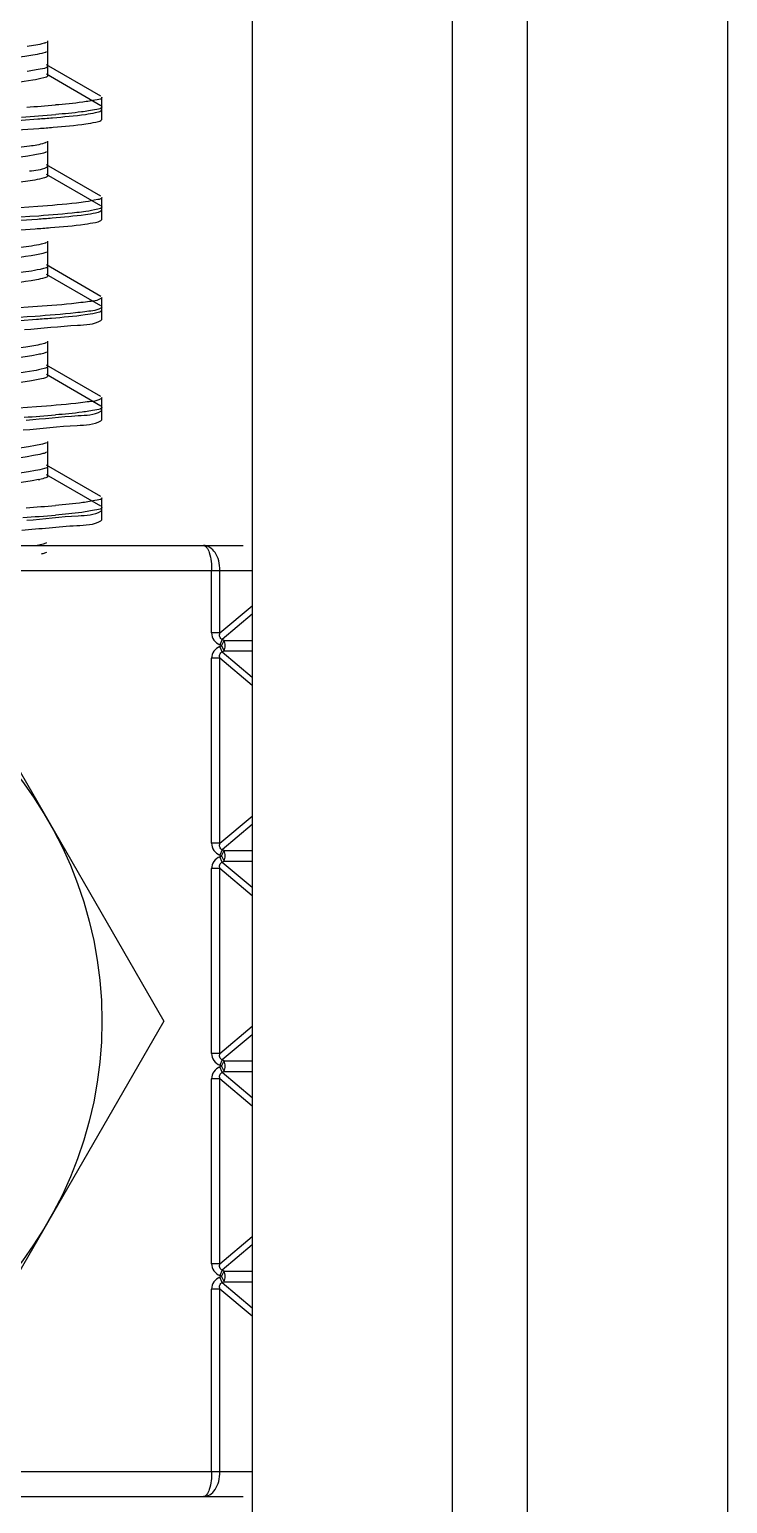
# Model space of a CAD drawing. Extents: x 54907 to 703237, y -798661 to -546661.
# Drawn here: x 370501.6 to 370680.9, y -578072.5 to -577693.9 of the extents above; entities that cross this region are included whole.
import ezdxf

# ---------------------------------------------------------------- set-up
doc = ezdxf.new("R2010")
doc.units = 0
doc.header["$LTSCALE"] = 1000
doc.header["$MEASUREMENT"] = 0

# ---------------------------------------------------------------- blocks, each defined once
blk = doc.blocks.new('gfhhrryyfd')
at = {"linetype": 'Continuous'}
for p, q in [((3693422.89, -1741005.43), (3693422.89, -1744418.97)), ((3693457.18, -1741005.43), (3693457.18, -1744418.97)), ((3693470.04, -1741005.43), (3693470.04, -1744418.97)), ((3693504.33, -1741005.43), (3693504.33, -1744418.97)), ((3693387.9, -1741230.2), (3693387.9, -1741225.92)), ((3693387.9, -1741231.84), (3693387.9, -1741227.56)), ((3693397.01, -1741235.37), (3693387.71, -1741229.99)), ((3693397.01, -1741237.02), (3693387.71, -1741231.63)), ((3693397.18, -1741237.71), (3693397.18, -1741235.56)), ((3693397.18, -1741237.71), (3693397.18, -1741235.56)), ((3693397.01, -1741237.89), (3693397.18, -1741237.71)), ((3693397.18, -1741239.35), (3693397.18, -1741237.2)), ((3693397.18, -1741239.35), (3693397.18, -1741237.2)), ((3693397.01, -1741239.53), (3693397.18, -1741239.35)), ((3693387.9, -1741247.35), (3693387.9, -1741243.06)), ((3693387.9, -1741248.99), (3693387.9, -1741244.7)), ((3693397.01, -1741252.52), (3693387.71, -1741247.13)), ((3693397.01, -1741254.16), (3693387.71, -1741248.77)), ((3693397.18, -1741254.85), (3693397.18, -1741252.71)), ((3693397.18, -1741254.85), (3693397.18, -1741252.71)), ((3693397.01, -1741255.04), (3693397.18, -1741254.85)), ((3693397.18, -1741256.49), (3693397.18, -1741254.35)), ((3693397.18, -1741256.49), (3693397.18, -1741254.35)), ((3693397.01, -1741256.68), (3693397.18, -1741256.49)), ((3693387.9, -1741264.49), (3693387.9, -1741260.21)), ((3693387.9, -1741266.14), (3693387.9, -1741261.85)), ((3693397.01, -1741269.66), (3693387.71, -1741264.28)), ((3693397.01, -1741271.31), (3693387.71, -1741265.92)), ((3693397.18, -1741272), (3693397.18, -1741269.85)), ((3693397.18, -1741272), (3693397.18, -1741269.85)), ((3693397.01, -1741272.18), (3693397.18, -1741272)), ((3693397.01, -1741273.82), (3693397.18, -1741273.64)), ((3693397.18, -1741273.64), (3693397.18, -1741271.49)), ((3693397.18, -1741273.64), (3693397.18, -1741271.49)), ((3693387.9, -1741281.64), (3693387.9, -1741277.35)), ((3693387.9, -1741283.28), (3693387.9, -1741278.99)), ((3693397.01, -1741286.81), (3693387.71, -1741281.42)), ((3693397.01, -1741288.45), (3693387.71, -1741283.06)), ((3693397.18, -1741289.14), (3693397.18, -1741287)), ((3693397.18, -1741289.14), (3693397.18, -1741287)), ((3693397.18, -1741290.78), (3693397.18, -1741288.64)), ((3693397.18, -1741290.78), (3693397.18, -1741288.64)), ((3693397.01, -1741289.33), (3693397.18, -1741289.14)), ((3693397.01, -1741290.97), (3693397.18, -1741290.78)), ((3693387.9, -1741298.79), (3693387.9, -1741294.5)), ((3693387.9, -1741300.43), (3693387.9, -1741296.14)), ((3693397.01, -1741303.96), (3693387.71, -1741298.57)), ((3693397.01, -1741305.6), (3693387.71, -1741300.21)), ((3693397.01, -1741306.47), (3693397.18, -1741306.29)), ((3693397.18, -1741306.29), (3693397.18, -1741304.14)), ((3693397.18, -1741306.29), (3693397.18, -1741304.14)), ((3693397.18, -1741307.93), (3693397.18, -1741305.78)), ((3693397.18, -1741307.93), (3693397.18, -1741305.78)), ((3693397.01, -1741308.11), (3693397.18, -1741307.93)), ((3693235.8, -1741312.33), (3693421.39, -1741312.33)), ((3693234.3, -1741316.62), (3693422.89, -1741316.62)), ((3693415.97, -1741327.31), (3693415.97, -1741316.62)), ((3693417.4, -1741327.31), (3693417.4, -1741316.62)), ((3693417.4, -1741327.31), (3693422.89, -1741322.64)), ((3693422.89, -1741324.1), (3693417.8, -1741328.42)), ((3693368.19, -1741325.19), (3693407.78, -1741393.77)), ((3693417.4, -1741327.31), (3693415.97, -1741327.31)), ((3693417.8, -1741328.42), (3693417.37, -1741329.33)), ((3693417.67, -1741329.48), (3693418.1, -1741328.57)), ((3693418.1, -1741328.57), (3693417.8, -1741328.42)), ((3693418.1, -1741328.57), (3693422.89, -1741328.57)), ((3693417.4, -1741331.64), (3693415.97, -1741331.64)), ((3693415.97, -1741363.31), (3693415.97, -1741331.64)), ((3693417.67, -1741329.48), (3693417.37, -1741329.33)), ((3693417.37, -1741329.62), (3693417.67, -1741329.48)), ((3693417.8, -1741330.53), (3693417.37, -1741329.62)), ((3693417.4, -1741363.31), (3693417.4, -1741331.64)), ((3693422.89, -1741336.31), (3693417.4, -1741331.64)), ((3693417.67, -1741329.48), (3693418.1, -1741330.38)), ((3693417.8, -1741330.53), (3693418.1, -1741330.38)), ((3693417.8, -1741330.53), (3693422.89, -1741334.86)), ((3693418.1, -1741330.38), (3693422.89, -1741330.39)), ((3693417.4, -1741363.31), (3693422.89, -1741358.65)), ((3693422.89, -1741360.1), (3693417.8, -1741364.43)), ((3693417.4, -1741363.31), (3693415.97, -1741363.31)), ((3693417.8, -1741364.43), (3693417.37, -1741365.34)), ((3693417.67, -1741365.48), (3693418.1, -1741364.57)), ((3693418.1, -1741364.57), (3693417.8, -1741364.43)), ((3693418.1, -1741364.57), (3693422.89, -1741364.57)), ((3693417.67, -1741365.48), (3693417.37, -1741365.34)), ((3693417.37, -1741365.62), (3693417.67, -1741365.48)), ((3693417.8, -1741366.53), (3693417.37, -1741365.62)), ((3693417.67, -1741365.48), (3693418.1, -1741366.39)), ((3693417.8, -1741366.53), (3693418.1, -1741366.39)), ((3693417.8, -1741366.53), (3693422.89, -1741370.86)), ((3693418.1, -1741366.39), (3693422.89, -1741366.39)), ((3693417.4, -1741367.65), (3693415.97, -1741367.65)), ((3693415.97, -1741399.32), (3693415.97, -1741367.65)), ((3693417.4, -1741399.32), (3693417.4, -1741367.65)), ((3693422.89, -1741372.31), (3693417.4, -1741367.65)), ((3693407.78, -1741393.77), (3693368.19, -1741462.35)), ((3693417.4, -1741399.32), (3693422.89, -1741394.65)), ((3693422.89, -1741396.11), (3693417.8, -1741400.43)), ((3693417.4, -1741399.32), (3693415.97, -1741399.32)), ((3693417.8, -1741400.43), (3693417.37, -1741401.34)), ((3693417.67, -1741401.49), (3693417.37, -1741401.34)), ((3693417.37, -1741401.63), (3693417.67, -1741401.49)), ((3693417.8, -1741402.54), (3693417.37, -1741401.63)), ((3693417.67, -1741401.49), (3693418.1, -1741400.58)), ((3693417.67, -1741401.49), (3693418.1, -1741402.39)), ((3693418.1, -1741400.58), (3693417.8, -1741400.43)), ((3693417.8, -1741402.54), (3693418.1, -1741402.39)), ((3693418.1, -1741400.58), (3693422.89, -1741400.58)), ((3693418.1, -1741402.39), (3693422.89, -1741402.4)), ((3693417.4, -1741403.65), (3693415.97, -1741403.65)), ((3693415.97, -1741435.32), (3693415.97, -1741403.65)), ((3693417.4, -1741435.32), (3693417.4, -1741403.65)), ((3693422.89, -1741408.32), (3693417.4, -1741403.65)), ((3693417.8, -1741402.54), (3693422.89, -1741406.87)), ((3693417.4, -1741435.32), (3693422.89, -1741430.66)), ((3693422.89, -1741432.11), (3693417.8, -1741436.44)), ((3693417.4, -1741435.32), (3693415.97, -1741435.32)), ((3693417.8, -1741436.44), (3693417.37, -1741437.35)), ((3693417.67, -1741437.49), (3693417.37, -1741437.35)), ((3693417.37, -1741437.63), (3693417.67, -1741437.49)), ((3693417.8, -1741438.54), (3693417.37, -1741437.63)), ((3693417.67, -1741437.49), (3693418.1, -1741436.58)), ((3693417.67, -1741437.49), (3693418.1, -1741438.4)), ((3693418.1, -1741436.58), (3693417.8, -1741436.44)), ((3693418.1, -1741436.58), (3693422.89, -1741436.58)), ((3693417.4, -1741439.66), (3693415.97, -1741439.66)), ((3693415.97, -1741470.92), (3693415.97, -1741439.66)), ((3693417.4, -1741470.92), (3693417.4, -1741439.66)), ((3693422.89, -1741444.32), (3693417.4, -1741439.66)), ((3693417.8, -1741438.54), (3693418.1, -1741438.4)), ((3693417.8, -1741438.54), (3693422.89, -1741442.87)), ((3693418.1, -1741438.4), (3693422.89, -1741438.4)), ((3693234.3, -1741470.92), (3693422.89, -1741470.92)), ((3693235.8, -1741475.21), (3693421.39, -1741475.21))]:
    blk.add_line(p, q, dxfattribs=at)
blk.add_circle((3693328.59, -1741393.77), 68.58, dxfattribs=at)
for centre, radius, start, end in [((3693364.61, -1740944.14), 293.78, 273.8422, 274.8038), ((3693363.45, -1740931.2), 308.41, 273.7137, 274.7998), ((3693364.05, -1740990.21), 300.81, 273.7805, 274.8013), ((3693383.38, -1741286.42), 14.93, 281.4024, 282.1895), ((3693364.53, -1741011.77), 294.74, 273.8319, 274.8049), ((3693363.75, -1741003.53), 304.65, 273.7466, 274.8005)]:
    blk.add_arc(centre, radius, start, end, dxfattribs=at)
for points, knots in [([(3693387.71, -1741226.13), (3693387.57, -1741226.22), (3693386.48, -1741226.59), (3693385.35, -1741226.73), (3693384.38, -1741226.86)], [0, 0, 0, 0, 0.140996, 1, 1, 1, 1]), ([(3693387.71, -1741227.78), (3693387.45, -1741227.93), (3693386.64, -1741228.13), (3693385.85, -1741228.28), (3693385.34, -1741228.36)], [0, 0, 0, 0, 0.36678, 1, 1, 1, 1]), ([(3693385.34, -1741228.36), (3693378.06, -1741229.52), (3693358.57, -1741230.3), (3693327.3, -1741231.87), (3693296.59, -1741233.59), (3693277.78, -1741234.19), (3693271.06, -1741235.46)], [0, 0, 0, 0, 0.192978, 0.509549, 0.82079, 1, 1, 1, 1]), ([(3693387.9, -1741230.2), (3693387.9, -1741230.54), (3693386.15, -1741230.79), (3693385.26, -1741231.03), (3693384.38, -1741231.15)], [0, 0, 0, 0, 0.273505, 1, 1, 1, 1]), ([(3693385.34, -1741232.65), (3693377.6, -1741233.88), (3693356.95, -1741234.64), (3693329.94, -1741236.08), (3693305.18, -1741237.24), (3693289.14, -1741238), (3693277.73, -1741239.04), (3693271.65, -1741239.4), (3693269.78, -1741240.07)], [0, 0, 0, 0, 0.202975, 0.533469, 0.701272, 0.84507, 0.948501, 1, 1, 1, 1]), ([(3693387.89, -1741231.84), (3693387.89, -1741232.1), (3693386.67, -1741232.38), (3693385.98, -1741232.55), (3693385.34, -1741232.65)], [0, 0, 0, 0, 0.279898, 1, 1, 1, 1]), ([(3693397.18, -1741235.56), (3693397.18, -1741235.87), (3693395.54, -1741236.08), (3693394.71, -1741236.3), (3693393.89, -1741236.41)], [0, 0, 0, 0, 0.271617, 1, 1, 1, 1]), ([(3693397.18, -1741237.2), (3693397.18, -1741237.53), (3693395.43, -1741237.73), (3693394.55, -1741237.97), (3693393.67, -1741238.08)], [0, 0, 0, 0, 0.270628, 1, 1, 1, 1]), ([(3693394.38, -1741238.49), (3693394.95, -1741238.41), (3693395.83, -1741238.25), (3693396.73, -1741238.05), (3693397.01, -1741237.89)], [0, 0, 0, 0, 0.643357, 1, 1, 1, 1]), ([(3693270.91, -1741244.72), (3693279.17, -1741244.11), (3693317.6, -1741242.24), (3693356.1, -1741241.48), (3693386.22, -1741239.27)], [0, 0, 0, 0, 0.215159, 1, 1, 1, 1]), ([(3693271.22, -1741246.34), (3693279.52, -1741245.73), (3693317.9, -1741243.87), (3693356.34, -1741243.12), (3693386.37, -1741240.9)], [0, 0, 0, 0, 0.216534, 1, 1, 1, 1]), ([(3693386.22, -1741239.27), (3693387.06, -1741239.21), (3693389.78, -1741238.99), (3693392.5, -1741238.75), (3693394.38, -1741238.49)], [0, 0, 0, 0, 0.307399, 1, 1, 1, 1]), ([(3693386.37, -1741240.9), (3693387.19, -1741240.84), (3693389.88, -1741240.63), (3693392.57, -1741240.38), (3693394.42, -1741240.12)], [0, 0, 0, 0, 0.307538, 1, 1, 1, 1]), ([(3693394.42, -1741240.12), (3693394.98, -1741240.04), (3693395.85, -1741239.89), (3693396.74, -1741239.69), (3693397.01, -1741239.53)], [0, 0, 0, 0, 0.642712, 1, 1, 1, 1]), ([(3693387.71, -1741243.28), (3693387.58, -1741243.35), (3693386.63, -1741243.7), (3693385.62, -1741243.83), (3693384.77, -1741243.95)], [0, 0, 0, 0, 0.144669, 1, 1, 1, 1]), ([(3693384.77, -1741243.95), (3693377.47, -1741245), (3693352.17, -1741246.09), (3693314.59, -1741248.44), (3693284.07, -1741248.85), (3693271.75, -1741250.85)], [0, 0, 0, 0, 0.19541, 0.669181, 1, 1, 1, 1]), ([(3693385.67, -1741245.45), (3693379.25, -1741246.54), (3693361.69, -1741247.27), (3693332.68, -1741248.86), (3693302.17, -1741250.24), (3693282.65, -1741251.23), (3693274.72, -1741252.1)], [0, 0, 0, 0, 0.175715, 0.472791, 0.784833, 1, 1, 1, 1]), ([(3693387.71, -1741244.92), (3693387.48, -1741245.05), (3693386.79, -1741245.24), (3693386.11, -1741245.38), (3693385.67, -1741245.45)], [0, 0, 0, 0, 0.372977, 1, 1, 1, 1]), ([(3693387.89, -1741247.35), (3693387.89, -1741247.45), (3693386.8, -1741248.17), (3693385.76, -1741248.1), (3693384.77, -1741248.24)], [0, 0, 0, 0, 0.09033, 1, 1, 1, 1]), ([(3693385.67, -1741249.74), (3693379.25, -1741250.83), (3693361.69, -1741251.56), (3693332.68, -1741253.14), (3693302.17, -1741254.53), (3693282.65, -1741255.51), (3693274.72, -1741256.39)], [0, 0, 0, 0, 0.175715, 0.472791, 0.784833, 1, 1, 1, 1]), ([(3693387.89, -1741248.99), (3693387.89, -1741249.21), (3693386.85, -1741249.5), (3693386.23, -1741249.64), (3693385.67, -1741249.74)], [0, 0, 0, 0, 0.283217, 1, 1, 1, 1]), ([(3693394.38, -1741253.49), (3693393.86, -1741253.56), (3693391.15, -1741253.89), (3693388.42, -1741254.11), (3693386.22, -1741254.27)], [0, 0, 0, 0, 0.191413, 1, 1, 1, 1]), ([(3693397.18, -1741252.71), (3693397.18, -1741252.98), (3693395.8, -1741253.2), (3693395.08, -1741253.39), (3693394.38, -1741253.49)], [0, 0, 0, 0, 0.274367, 1, 1, 1, 1]), ([(3693386.22, -1741254.27), (3693377.95, -1741254.88), (3693339.51, -1741256.75), (3693301.02, -1741257.51), (3693270.91, -1741259.72)], [0, 0, 0, 0, 0.215488, 1, 1, 1, 1]), ([(3693386.37, -1741255.9), (3693378.15, -1741256.51), (3693339.76, -1741258.38), (3693301.32, -1741259.15), (3693271.22, -1741261.34)], [0, 0, 0, 0, 0.214435, 1, 1, 1, 1]), ([(3693386.12, -1741256.42), (3693386.97, -1741256.36), (3693389.71, -1741256.15), (3693392.46, -1741255.9), (3693394.35, -1741255.64)], [0, 0, 0, 0, 0.307305, 1, 1, 1, 1]), ([(3693394.42, -1741255.12), (3693393.91, -1741255.2), (3693391.23, -1741255.53), (3693388.54, -1741255.74), (3693386.37, -1741255.9)], [0, 0, 0, 0, 0.191295, 1, 1, 1, 1]), ([(3693394.35, -1741255.64), (3693394.93, -1741255.56), (3693395.82, -1741255.4), (3693396.73, -1741255.2), (3693397.01, -1741255.04)], [0, 0, 0, 0, 0.643774, 1, 1, 1, 1]), ([(3693397.18, -1741254.35), (3693397.18, -1741254.61), (3693395.82, -1741254.84), (3693395.11, -1741255.03), (3693394.42, -1741255.12)], [0, 0, 0, 0, 0.27466, 1, 1, 1, 1]), ([(3693270.87, -1741261.87), (3693279.12, -1741261.26), (3693317.53, -1741259.38), (3693356.01, -1741258.62), (3693386.12, -1741256.42)], [0, 0, 0, 0, 0.214872, 1, 1, 1, 1]), ([(3693280.78, -1741262.88), (3693289.25, -1741262.41), (3693324.24, -1741260.82), (3693359.28, -1741259.99), (3693385.74, -1741258.09)], [0, 0, 0, 0, 0.242393, 1, 1, 1, 1]), ([(3693385.74, -1741258.09), (3693386.62, -1741258.03), (3693389.46, -1741257.81), (3693392.3, -1741257.56), (3693394.26, -1741257.29)], [0, 0, 0, 0, 0.307317, 1, 1, 1, 1]), ([(3693394.26, -1741257.29), (3693394.86, -1741257.21), (3693395.78, -1741257.05), (3693396.72, -1741256.85), (3693397.01, -1741256.68)], [0, 0, 0, 0, 0.645021, 1, 1, 1, 1]), ([(3693385.14, -1741261.04), (3693377.83, -1741262.16), (3693358.39, -1741262.98), (3693327.25, -1741264.52), (3693296.67, -1741266.21), (3693277.94, -1741266.85), (3693271.2, -1741268.09)], [0, 0, 0, 0, 0.194375, 0.509802, 0.819766, 1, 1, 1, 1]), ([(3693387.71, -1741260.43), (3693387.43, -1741260.59), (3693386.55, -1741260.8), (3693385.69, -1741260.96), (3693385.14, -1741261.04)], [0, 0, 0, 0, 0.363608, 1, 1, 1, 1]), ([(3693385.98, -1741262.54), (3693381.01, -1741263.45), (3693367.13, -1741264.14), (3693334.26, -1741266.06), (3693306.33, -1741267.02), (3693287.25, -1741268.24)], [0, 0, 0, 0, 0.153234, 0.420019, 1, 1, 1, 1]), ([(3693387.71, -1741262.07), (3693387.51, -1741262.18), (3693386.93, -1741262.35), (3693386.35, -1741262.48), (3693385.98, -1741262.54)], [0, 0, 0, 0, 0.37991, 1, 1, 1, 1]), ([(3693385.14, -1741265.33), (3693377.29, -1741266.53), (3693356.53, -1741267.33), (3693329.42, -1741268.74), (3693304.71, -1741269.92), (3693288.78, -1741270.66), (3693277.52, -1741271.73), (3693271.53, -1741272.05), (3693269.73, -1741272.74)], [0, 0, 0, 0, 0.205905, 0.537229, 0.704613, 0.847545, 0.949803, 1, 1, 1, 1]), ([(3693387.89, -1741264.49), (3693387.89, -1741264.76), (3693386.56, -1741265.04), (3693385.83, -1741265.22), (3693385.14, -1741265.33)], [0, 0, 0, 0, 0.278286, 1, 1, 1, 1]), ([(3693387.89, -1741266.14), (3693387.89, -1741266.33), (3693387.01, -1741266.62), (3693386.47, -1741266.74), (3693385.98, -1741266.83)], [0, 0, 0, 0, 0.287204, 1, 1, 1, 1]), ([(3693385.98, -1741266.83), (3693381.01, -1741267.74), (3693367.13, -1741268.42), (3693334.26, -1741270.35), (3693306.33, -1741271.3), (3693287.25, -1741272.53)], [0, 0, 0, 0, 0.153234, 0.420019, 1, 1, 1, 1]), ([(3693394.35, -1741270.64), (3693393.82, -1741270.71), (3693391.09, -1741271.04), (3693388.34, -1741271.26), (3693386.12, -1741271.42)], [0, 0, 0, 0, 0.19149, 1, 1, 1, 1]), ([(3693397.18, -1741269.85), (3693397.18, -1741269.94), (3693396.17, -1741270.58), (3693395.24, -1741270.51), (3693394.35, -1741270.64)], [0, 0, 0, 0, 0.089033, 1, 1, 1, 1]), ([(3693270.83, -1741279.01), (3693279.05, -1741278.41), (3693317.43, -1741276.53), (3693355.87, -1741275.76), (3693385.98, -1741273.58)], [0, 0, 0, 0, 0.214475, 1, 1, 1, 1]), ([(3693386.12, -1741271.42), (3693377.84, -1741272.03), (3693339.42, -1741273.9), (3693300.95, -1741274.65), (3693270.87, -1741276.87)], [0, 0, 0, 0, 0.215892, 1, 1, 1, 1]), ([(3693385.74, -1741273.09), (3693378.57, -1741273.61), (3693343.58, -1741275.34), (3693308.57, -1741276.34), (3693280.78, -1741277.88)], [0, 0, 0, 0, 0.205332, 1, 1, 1, 1]), ([(3693394.26, -1741272.29), (3693393.72, -1741272.37), (3693390.89, -1741272.71), (3693388.04, -1741272.93), (3693385.74, -1741273.09)], [0, 0, 0, 0, 0.191433, 1, 1, 1, 1]), ([(3693385.98, -1741273.58), (3693386.84, -1741273.51), (3693389.62, -1741273.3), (3693392.4, -1741273.05), (3693394.31, -1741272.79)], [0, 0, 0, 0, 0.307276, 1, 1, 1, 1]), ([(3693397.18, -1741271.49), (3693397.18, -1741271.58), (3693396.13, -1741272.23), (3693395.18, -1741272.16), (3693394.26, -1741272.29)], [0, 0, 0, 0, 0.088431, 1, 1, 1, 1]), ([(3693394.31, -1741272.79), (3693394.9, -1741272.7), (3693395.8, -1741272.55), (3693396.73, -1741272.35), (3693397.01, -1741272.18)], [0, 0, 0, 0, 0.644275, 1, 1, 1, 1]), ([(3693383.89, -1741275.36), (3693386.93, -1741275.16), (3693391.19, -1741274.57), (3693395.83, -1741274.5), (3693397.01, -1741273.82)], [0, 0, 0, 0, 0.690751, 1, 1, 1, 1]), ([(3693385.49, -1741278.13), (3693378.25, -1741279.31), (3693358.73, -1741280.08), (3693327.37, -1741281.66), (3693296.56, -1741283.4), (3693277.68, -1741283.97), (3693270.97, -1741285.28)], [0, 0, 0, 0, 0.191736, 0.509065, 0.821327, 1, 1, 1, 1]), ([(3693387.71, -1741277.57), (3693387.46, -1741277.71), (3693386.71, -1741277.91), (3693385.96, -1741278.06), (3693385.49, -1741278.13)], [0, 0, 0, 0, 0.369442, 1, 1, 1, 1]), ([(3693386.27, -1741279.63), (3693380.28, -1741280.82), (3693363.27, -1741281.4), (3693334.78, -1741283.09), (3693304, -1741284.42), (3693284.04, -1741285.44), (3693275.76, -1741286.28)], [0, 0, 0, 0, 0.165505, 0.458699, 0.774611, 1, 1, 1, 1]), ([(3693387.71, -1741279.21), (3693387.54, -1741279.31), (3693387.06, -1741279.46), (3693386.57, -1741279.57), (3693386.27, -1741279.63)], [0, 0, 0, 0, 0.387704, 1, 1, 1, 1]), ([(3693385.49, -1741282.42), (3693377.76, -1741283.68), (3693357.04, -1741284.41), (3693329.91, -1741285.87), (3693305.01, -1741287.05), (3693288.9, -1741287.79), (3693277.55, -1741288.88), (3693271.5, -1741289.18), (3693269.7, -1741289.89)], [0, 0, 0, 0, 0.202243, 0.534298, 0.702881, 0.846954, 0.949881, 1, 1, 1, 1]), ([(3693387.89, -1741281.64), (3693387.89, -1741281.88), (3693386.75, -1741282.16), (3693386.09, -1741282.32), (3693385.49, -1741282.42)], [0, 0, 0, 0, 0.281296, 1, 1, 1, 1]), ([(3693387.89, -1741283.28), (3693387.89, -1741283.45), (3693387.16, -1741283.73), (3693386.68, -1741283.84), (3693386.26, -1741283.92)], [0, 0, 0, 0, 0.2919, 1, 1, 1, 1]), ([(3693386.26, -1741283.92), (3693380.27, -1741285.11), (3693363.26, -1741285.69), (3693334.77, -1741287.37), (3693303.99, -1741288.71), (3693284.04, -1741289.73), (3693275.76, -1741290.57)], [0, 0, 0, 0, 0.165599, 0.458794, 0.774654, 1, 1, 1, 1]), ([(3693385.98, -1741288.58), (3693377.68, -1741289.18), (3693339.3, -1741291.05), (3693300.86, -1741291.8), (3693270.83, -1741294.02)], [0, 0, 0, 0, 0.216489, 1, 1, 1, 1]), ([(3693394.31, -1741287.79), (3693393.78, -1741287.86), (3693391.01, -1741288.2), (3693388.23, -1741288.42), (3693385.98, -1741288.58)], [0, 0, 0, 0, 0.191497, 1, 1, 1, 1]), ([(3693397.18, -1741288.64), (3693397.18, -1741288.96), (3693395.48, -1741289.16), (3693394.62, -1741289.39), (3693393.77, -1741289.5)], [0, 0, 0, 0, 0.271048, 1, 1, 1, 1]), ([(3693397.18, -1741287), (3693397.18, -1741287.09), (3693396.15, -1741287.73), (3693395.22, -1741287.66), (3693394.31, -1741287.79)], [0, 0, 0, 0, 0.088791, 1, 1, 1, 1]), ([(3693383.66, -1741292.52), (3693386.75, -1741292.32), (3693391.08, -1741291.72), (3693395.81, -1741291.66), (3693397.01, -1741290.97)], [0, 0, 0, 0, 0.69106, 1, 1, 1, 1]), ([(3693384.23, -1741290.84), (3693387.19, -1741290.64), (3693391.34, -1741290.07), (3693395.86, -1741289.99), (3693397.01, -1741289.33)], [0, 0, 0, 0, 0.690301, 1, 1, 1, 1]), ([(3693385.81, -1741295.22), (3693379.49, -1741296.33), (3693362.04, -1741297.03), (3693333.15, -1741298.64), (3693302.57, -1741300.01), (3693282.95, -1741301.01), (3693274.94, -1741301.87)], [0, 0, 0, 0, 0.173459, 0.469678, 0.782575, 1, 1, 1, 1]), ([(3693387.71, -1741294.72), (3693387.49, -1741294.84), (3693386.85, -1741295.02), (3693386.21, -1741295.15), (3693385.81, -1741295.22)], [0, 0, 0, 0, 0.375957, 1, 1, 1, 1]), ([(3693387.71, -1741296.36), (3693387.57, -1741296.44), (3693387.18, -1741296.58), (3693386.78, -1741296.67), (3693386.54, -1741296.72)], [0, 0, 0, 0, 0.396512, 1, 1, 1, 1]), ([(3693386.54, -1741296.72), (3693380.77, -1741297.97), (3693364.03, -1741298.46), (3693335.83, -1741300.21), (3693304.93, -1741301.51), (3693284.76, -1741302.55), (3693276.31, -1741303.37)], [0, 0, 0, 0, 0.160367, 0.451606, 0.769465, 1, 1, 1, 1]), ([(3693387.89, -1741298.79), (3693387.89, -1741299), (3693386.92, -1741299.28), (3693386.34, -1741299.42), (3693385.81, -1741299.51)], [0, 0, 0, 0, 0.28487, 1, 1, 1, 1]), ([(3693385.81, -1741299.51), (3693379.49, -1741300.62), (3693362.04, -1741301.32), (3693333.15, -1741302.92), (3693302.57, -1741304.3), (3693282.95, -1741305.29), (3693274.94, -1741306.16)], [0, 0, 0, 0, 0.173459, 0.469678, 0.782575, 1, 1, 1, 1]), ([(3693386.34, -1741301.05), (3693380.45, -1741302.24), (3693363.66, -1741302.81), (3693335.44, -1741304.5), (3693304.71, -1741305.81), (3693284.69, -1741306.84), (3693276.31, -1741307.66)], [0, 0, 0, 0, 0.163392, 0.454692, 0.77088, 1, 1, 1, 1]), ([(3693387.89, -1741300.43), (3693387.89, -1741300.58), (3693387.3, -1741300.84), (3693386.88, -1741300.94), (3693386.54, -1741301.01)], [0, 0, 0, 0, 0.297941, 1, 1, 1, 1]), ([(3693384.29, -1741307.99), (3693387.24, -1741307.79), (3693391.37, -1741307.21), (3693395.86, -1741307.13), (3693397.01, -1741306.47)], [0, 0, 0, 0, 0.690199, 1, 1, 1, 1]), ([(3693397.18, -1741305.78), (3693397.18, -1741306.11), (3693395.45, -1741306.31), (3693394.58, -1741306.54), (3693393.72, -1741306.65)], [0, 0, 0, 0, 0.270822, 1, 1, 1, 1]), ([(3693397.18, -1741304.14), (3693397.18, -1741304.45), (3693395.54, -1741304.66), (3693394.71, -1741304.88), (3693393.89, -1741304.99)], [0, 0, 0, 0, 0.271622, 1, 1, 1, 1]), ([(3693383.44, -1741309.68), (3693386.58, -1741309.48), (3693390.99, -1741308.87), (3693395.79, -1741308.82), (3693397.01, -1741308.11)], [0, 0, 0, 0, 0.69135, 1, 1, 1, 1]), ([(3693387.71, -1741311.86), (3693387.52, -1741311.97), (3693386.99, -1741312.13), (3693386.45, -1741312.25), (3693386.11, -1741312.31)], [0, 0, 0, 0, 0.383249, 1, 1, 1, 1]), ([(3693387.71, -1741313.5), (3693387.59, -1741313.57), (3693387.28, -1741313.69), (3693386.97, -1741313.77), (3693386.78, -1741313.81)], [0, 0, 0, 0, 0.406518, 1, 1, 1, 1]), ([(3693414.6, -1741312.33), (3693414.8, -1741312.33), (3693415.27, -1741312.73), (3693415.82, -1741314.19), (3693415.97, -1741315.59), (3693415.97, -1741316.62)], [0, 0, 0, 0, 0.128078, 0.342475, 1, 1, 1, 1]), ([(3693417.4, -1741316.62), (3693417.4, -1741316.05), (3693417.26, -1741314.98), (3693416.67, -1741313.58), (3693415.76, -1741312.59), (3693414.96, -1741312.33), (3693414.6, -1741312.33)], [0, 0, 0, 0, 0.302203, 0.57488, 0.804028, 1, 1, 1, 1]), ([(3693415.97, -1741327.31), (3693415.97, -1741327.73), (3693416.27, -1741328.61), (3693416.98, -1741329.15), (3693417.37, -1741329.33)], [0, 0, 0, 0, 0.499355, 1, 1, 1, 1]), ([(3693417.8, -1741328.42), (3693417.59, -1741328.36), (3693417.26, -1741327.96), (3693417.35, -1741327.51), (3693417.4, -1741327.31)], [0, 0, 0, 0, 0.502447, 1, 1, 1, 1]), ([(3693418.1, -1741330.38), (3693418.23, -1741330.11), (3693418.32, -1741329.48), (3693418.23, -1741328.84), (3693418.1, -1741328.57)], [0, 0, 0, 0, 0.500048, 1, 1, 1, 1]), ([(3693417.37, -1741329.62), (3693416.98, -1741329.8), (3693416.27, -1741330.34), (3693415.97, -1741331.22), (3693415.97, -1741331.64)], [0, 0, 0, 0, 0.500643, 1, 1, 1, 1]), ([(3693417.4, -1741331.64), (3693417.35, -1741331.44), (3693417.26, -1741331), (3693417.59, -1741330.59), (3693417.8, -1741330.53)], [0, 0, 0, 0, 0.49632, 1, 1, 1, 1]), ([(3693415.97, -1741363.31), (3693415.97, -1741363.74), (3693416.27, -1741364.61), (3693416.98, -1741365.16), (3693417.37, -1741365.34)], [0, 0, 0, 0, 0.499355, 1, 1, 1, 1]), ([(3693417.8, -1741364.43), (3693417.59, -1741364.37), (3693417.26, -1741363.96), (3693417.35, -1741363.52), (3693417.4, -1741363.31)], [0, 0, 0, 0, 0.502447, 1, 1, 1, 1]), ([(3693418.1, -1741366.39), (3693418.23, -1741366.11), (3693418.32, -1741365.48), (3693418.23, -1741364.85), (3693418.1, -1741364.57)], [0, 0, 0, 0, 0.500048, 1, 1, 1, 1]), ([(3693417.37, -1741365.62), (3693416.98, -1741365.8), (3693416.27, -1741366.35), (3693415.97, -1741367.22), (3693415.97, -1741367.65)], [0, 0, 0, 0, 0.500643, 1, 1, 1, 1]), ([(3693417.4, -1741367.65), (3693417.35, -1741367.44), (3693417.26, -1741367), (3693417.59, -1741366.59), (3693417.8, -1741366.53)], [0, 0, 0, 0, 0.49632, 1, 1, 1, 1]), ([(3693415.97, -1741399.32), (3693415.97, -1741399.74), (3693416.27, -1741400.62), (3693416.98, -1741401.16), (3693417.37, -1741401.34)], [0, 0, 0, 0, 0.499355, 1, 1, 1, 1]), ([(3693417.8, -1741400.43), (3693417.59, -1741400.37), (3693417.26, -1741399.97), (3693417.35, -1741399.52), (3693417.4, -1741399.32)], [0, 0, 0, 0, 0.502447, 1, 1, 1, 1]), ([(3693417.37, -1741401.63), (3693416.98, -1741401.81), (3693416.27, -1741402.35), (3693415.97, -1741403.23), (3693415.97, -1741403.65)], [0, 0, 0, 0, 0.500643, 1, 1, 1, 1]), ([(3693418.1, -1741402.39), (3693418.23, -1741402.12), (3693418.32, -1741401.49), (3693418.23, -1741400.85), (3693418.1, -1741400.58)], [0, 0, 0, 0, 0.500048, 1, 1, 1, 1]), ([(3693417.4, -1741403.65), (3693417.35, -1741403.45), (3693417.26, -1741403.01), (3693417.59, -1741402.6), (3693417.8, -1741402.54)], [0, 0, 0, 0, 0.49632, 1, 1, 1, 1]), ([(3693415.97, -1741435.32), (3693415.97, -1741435.75), (3693416.27, -1741436.62), (3693416.98, -1741437.17), (3693417.37, -1741437.35)], [0, 0, 0, 0, 0.499355, 1, 1, 1, 1]), ([(3693417.8, -1741436.44), (3693417.59, -1741436.38), (3693417.26, -1741435.97), (3693417.35, -1741435.53), (3693417.4, -1741435.32)], [0, 0, 0, 0, 0.502447, 1, 1, 1, 1]), ([(3693417.37, -1741437.63), (3693416.98, -1741437.81), (3693416.27, -1741438.36), (3693415.97, -1741439.23), (3693415.97, -1741439.66)], [0, 0, 0, 0, 0.500643, 1, 1, 1, 1]), ([(3693418.1, -1741438.4), (3693418.23, -1741438.12), (3693418.32, -1741437.49), (3693418.23, -1741436.86), (3693418.1, -1741436.58)], [0, 0, 0, 0, 0.500048, 1, 1, 1, 1]), ([(3693417.4, -1741439.66), (3693417.35, -1741439.45), (3693417.26, -1741439.01), (3693417.59, -1741438.6), (3693417.8, -1741438.54)], [0, 0, 0, 0, 0.49632, 1, 1, 1, 1]), ([(3693415.97, -1741470.92), (3693415.97, -1741471.96), (3693415.82, -1741473.35), (3693415.27, -1741474.81), (3693414.8, -1741475.21), (3693414.6, -1741475.21)], [0, 0, 0, 0, 0.657525, 0.871922, 1, 1, 1, 1]), ([(3693414.6, -1741475.21), (3693414.96, -1741475.21), (3693415.76, -1741474.95), (3693416.67, -1741473.97), (3693417.26, -1741472.57), (3693417.4, -1741471.49), (3693417.4, -1741470.92)], [0, 0, 0, 0, 0.195972, 0.42512, 0.697797, 1, 1, 1, 1])]:
    blk.add_open_spline(points, degree=3, knots=knots, dxfattribs=at)
for points in [[(3693393.89, -1741236.41), (3693392.33, -1741236.61), (3693390.77, -1741236.76), (3693389.21, -1741236.89)], [(3693393.67, -1741238.08), (3693392.21, -1741238.26), (3693390.73, -1741238.4), (3693389.26, -1741238.53)], [(3693393.77, -1741289.5), (3693392.26, -1741289.7), (3693390.75, -1741289.84), (3693389.23, -1741289.96)], [(3693393.89, -1741304.99), (3693392.34, -1741305.19), (3693390.78, -1741305.34), (3693389.22, -1741305.47)], [(3693393.72, -1741306.65), (3693392.23, -1741306.84), (3693390.74, -1741306.98), (3693389.25, -1741307.11)]]:
    blk.add_open_spline(points, degree=3, dxfattribs=at)

msp = doc.modelspace()

# ---------------------------------------------------------------- block references
at = {"lineweight": -3, "xscale": 1.5, "yscale": 1.5, "zscale": 1.5}
msp.add_blockref('gfhhrryyfd', (-5169575.55, 2034142.04), dxfattribs=at)

doc.saveas('drawing.dxf')
